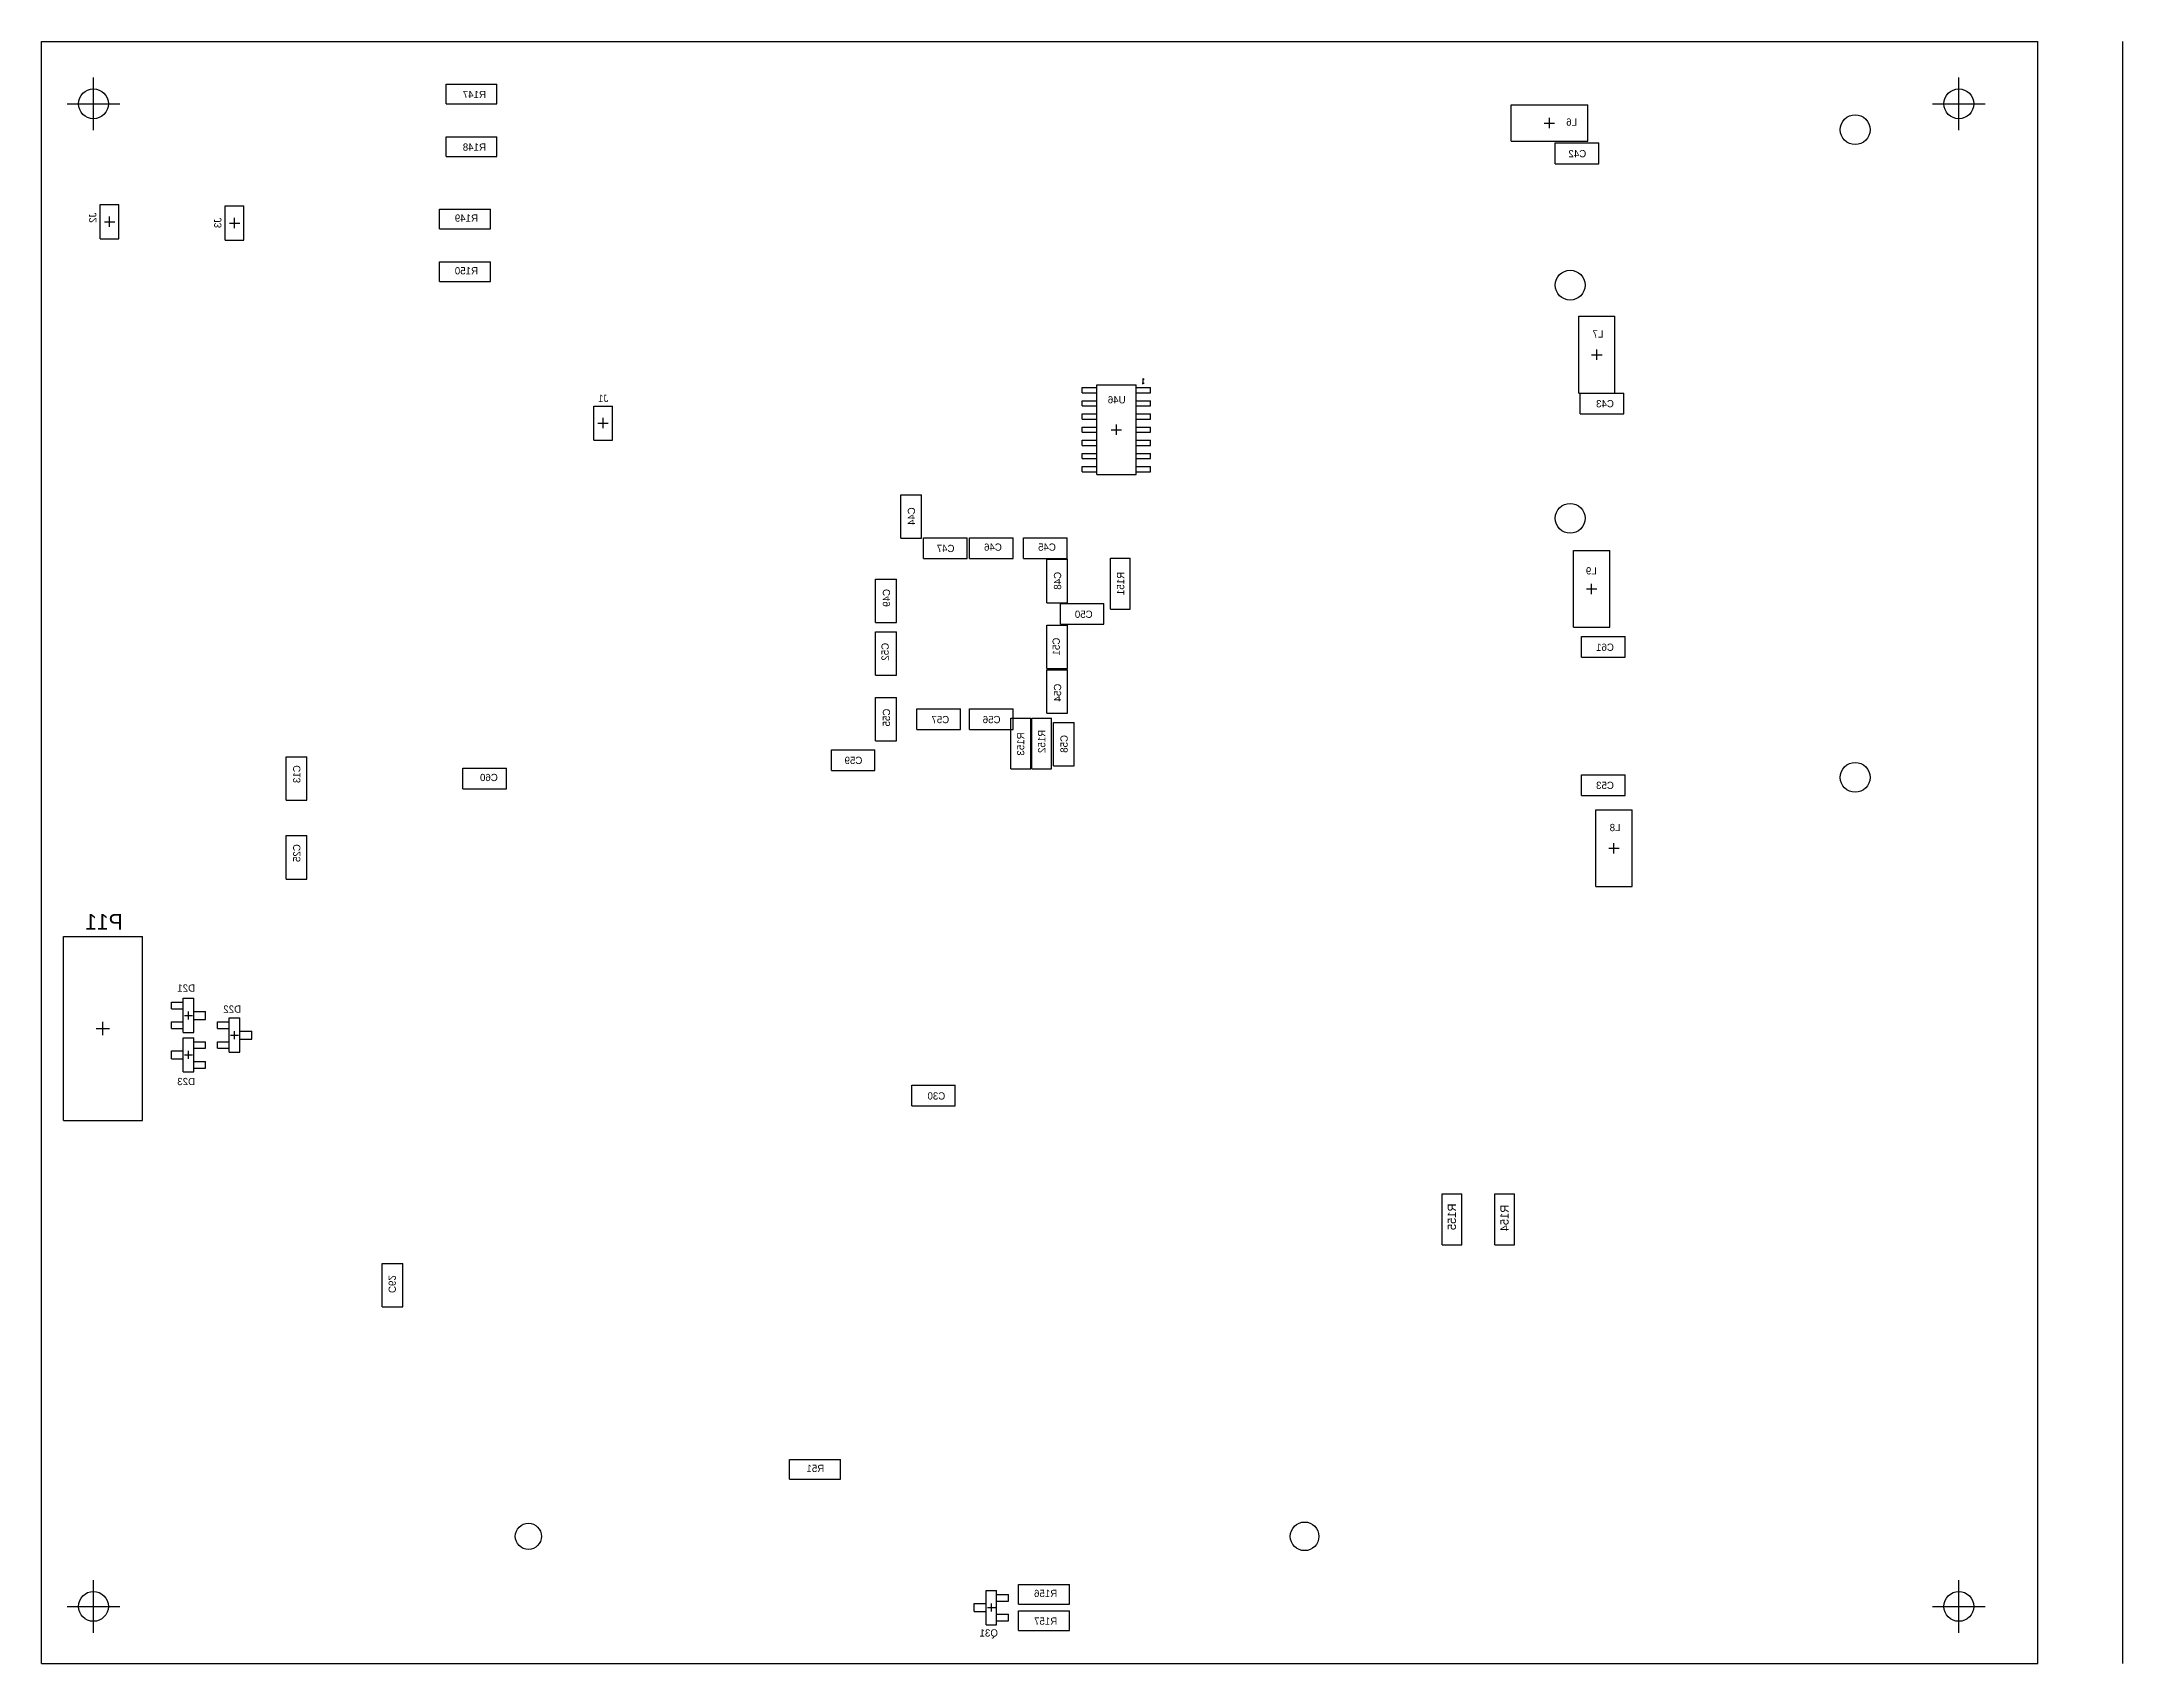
# Model space of a CAD drawing. Header units: millimetres. Extents: x 52 to 454, y 27 to 183.
# Drawn here: x 52.5 to 253.3, y 27 to 183.5 of the extents above; entities that cross this region are included whole.
import ezdxf

# ---------------------------------------------------------------- set-up
doc = ezdxf.new("R2010")
doc.units = ezdxf.units.MM
doc.layers.add('Mechanical15', color=255, linetype='Continuous')

msp = doc.modelspace()

# ---------------------------------------------------------------- linework, layer by layer
msp.add_line((253.28, 183.5), (253.28, 27))
at = {"layer": 'Mechanical15'}
for p, q in [((52.5, 183.5), (245.11, 183.5)), ((52.5, 27), (52.5, 183.5)), ((245.11, 27), (245.11, 183.5)), ((57.5, 174.96), (57.5, 180.04)), ((91.53, 177.48), (91.53, 179.39)), ((91.53, 179.39), (96.43, 179.39)), ((96.43, 177.48), (96.43, 179.39)), ((237.5, 174.96), (237.5, 180.04)), ((54.96, 177.5), (60.04, 177.5)), ((91.53, 177.48), (96.43, 177.48)), ((194.29, 177.39), (201.69, 177.39)), ((194.29, 173.89), (194.29, 177.39)), ((201.69, 173.89), (201.69, 177.39)), ((234.96, 177.5), (240.04, 177.5)), ((197.49, 175.64), (198.49, 175.64)), ((197.99, 175.14), (197.99, 176.14)), ((91.53, 172.4), (91.53, 174.31)), ((91.53, 174.31), (96.43, 174.31)), ((96.43, 172.4), (96.43, 174.31)), ((194.29, 173.89), (201.69, 173.89)), ((198.56, 171.72), (198.56, 173.72)), ((198.56, 173.72), (202.76, 173.72)), ((202.76, 171.72), (202.76, 173.72)), ((91.53, 172.4), (96.43, 172.4)), ((198.56, 171.72), (202.76, 171.72)), ((58.15, 167.77), (59.96, 167.77)), ((58.15, 164.47), (58.15, 167.77)), ((59.96, 164.47), (59.96, 167.77)), ((70.22, 167.64), (72.02, 167.64)), ((70.22, 164.34), (70.22, 167.64)), ((72.02, 164.34), (72.02, 167.64)), ((90.89, 167.32), (95.8, 167.32)), ((90.89, 165.42), (90.89, 167.32)), ((95.8, 165.42), (95.8, 167.32)), ((58.56, 166.12), (59.55, 166.12)), ((59.05, 165.62), (59.05, 166.62)), ((70.62, 165.99), (71.62, 165.99)), ((71.12, 165.49), (71.12, 166.49)), ((90.89, 165.42), (95.8, 165.42)), ((58.15, 164.47), (59.96, 164.47)), ((70.22, 164.34), (72.02, 164.34)), ((90.89, 162.24), (95.8, 162.24)), ((90.89, 160.34), (90.89, 162.24)), ((95.8, 160.34), (95.8, 162.24)), ((90.89, 160.34), (95.8, 160.34)), ((200.82, 149.59), (200.82, 156.99)), ((200.82, 156.99), (204.32, 156.99)), ((204.32, 149.59), (204.32, 156.99)), ((202.07, 153.29), (203.07, 153.29)), ((202.56, 152.79), (202.56, 153.79)), ((158.79, 150.5), (158.79, 150.99)), ((158.79, 150.99), (158.88, 150.91)), ((152.91, 149.61), (152.91, 150.11)), ((152.91, 150.11), (154.31, 150.11)), ((152.91, 149.61), (154.31, 149.61)), ((152.91, 148.84), (154.31, 148.84)), ((152.91, 148.34), (152.91, 148.84)), ((154.31, 150.37), (158.12, 150.37)), ((154.31, 141.73), (154.31, 150.37)), ((158.12, 141.73), (158.12, 150.37)), ((158.12, 150.11), (159.51, 150.11)), ((158.12, 149.61), (159.51, 149.61)), ((158.12, 148.84), (159.51, 148.84)), ((158.88, 150.5), (158.71, 150.5)), ((158.71, 150.5), (158.79, 150.5)), ((159.51, 149.61), (159.51, 150.11)), ((159.51, 148.34), (159.51, 148.84)), ((200.82, 149.59), (204.32, 149.59)), ((200.97, 149.59), (205.17, 149.59)), ((200.97, 147.59), (200.97, 149.59)), ((205.17, 147.59), (205.17, 149.59)), ((105.78, 148.33), (107.58, 148.33)), ((105.78, 145.04), (105.78, 148.33)), ((106.18, 146.69), (107.18, 146.69)), ((106.68, 146.19), (106.68, 147.18)), ((107.58, 145.04), (107.58, 148.33)), ((152.91, 148.34), (154.31, 148.34)), ((152.91, 147.57), (154.31, 147.57)), ((152.91, 147.07), (152.91, 147.57)), ((152.91, 147.07), (154.31, 147.07)), ((158.12, 148.34), (159.51, 148.34)), ((158.12, 147.57), (159.51, 147.57)), ((158.12, 147.07), (159.51, 147.07)), ((159.51, 147.07), (159.51, 147.57)), ((200.97, 147.59), (205.17, 147.59)), ((105.78, 145.04), (107.58, 145.04)), ((152.91, 145.8), (152.91, 146.3)), ((152.91, 146.3), (154.31, 146.3)), ((152.91, 145.8), (154.31, 145.8)), ((152.91, 144.53), (152.91, 145.03)), ((152.91, 145.03), (154.31, 145.03)), ((155.71, 146.05), (156.71, 146.05)), ((156.21, 145.55), (156.21, 146.55)), ((158.12, 146.3), (159.51, 146.3)), ((158.12, 145.8), (159.51, 145.8)), ((158.12, 145.03), (159.51, 145.03)), ((159.51, 145.8), (159.51, 146.3)), ((159.51, 144.53), (159.51, 145.03)), ((152.91, 144.53), (154.31, 144.53)), ((152.91, 143.26), (152.91, 143.76)), ((152.91, 143.76), (154.31, 143.76)), ((152.91, 143.26), (154.31, 143.26)), ((158.12, 144.53), (159.51, 144.53)), ((158.12, 143.76), (159.51, 143.76)), ((158.12, 143.26), (159.51, 143.26)), ((159.51, 143.26), (159.51, 143.76)), ((152.91, 142.49), (154.31, 142.49)), ((152.91, 141.99), (152.91, 142.49)), ((152.91, 141.99), (154.31, 141.99)), ((154.31, 141.73), (158.12, 141.73)), ((158.12, 142.49), (159.51, 142.49)), ((158.12, 141.99), (159.51, 141.99)), ((159.51, 141.99), (159.51, 142.49)), ((135.4, 139.77), (137.4, 139.77)), ((135.4, 135.57), (135.4, 139.77)), ((137.4, 135.57), (137.4, 139.77)), ((135.4, 135.57), (137.4, 135.57)), ((137.6, 133.62), (137.6, 135.62)), ((137.6, 135.62), (141.8, 135.62)), ((141.8, 133.62), (141.8, 135.62)), ((142.04, 135.62), (146.24, 135.62)), ((142.04, 133.62), (142.04, 135.62)), ((146.24, 133.62), (146.24, 135.62)), ((147.25, 133.62), (147.25, 135.62)), ((147.25, 135.62), (151.45, 135.62)), ((151.45, 133.62), (151.45, 135.62)), ((137.6, 133.62), (141.8, 133.62)), ((142.04, 133.62), (146.24, 133.62)), ((147.25, 133.62), (151.45, 133.62)), ((149.49, 129.35), (149.49, 133.55)), ((149.49, 133.55), (151.5, 133.55)), ((151.5, 129.35), (151.5, 133.55)), ((155.64, 133.64), (157.54, 133.64)), ((155.64, 128.74), (155.64, 133.64)), ((157.54, 128.74), (157.54, 133.64)), ((200.31, 126.98), (200.31, 134.38)), ((200.31, 134.38), (203.81, 134.38)), ((203.81, 126.98), (203.81, 134.38)), ((132.98, 127.44), (132.98, 131.64)), ((132.98, 131.64), (134.99, 131.64)), ((134.99, 127.44), (134.99, 131.64)), ((201.56, 130.68), (202.56, 130.68)), ((202.06, 130.18), (202.06, 131.18)), ((149.49, 129.35), (151.5, 129.35)), ((150.81, 129.27), (155.01, 129.27)), ((150.81, 127.27), (150.81, 129.27)), ((155.01, 127.27), (155.01, 129.27)), ((155.64, 128.74), (157.54, 128.74)), ((132.98, 127.44), (134.99, 127.44)), ((132.98, 126.56), (134.99, 126.56)), ((132.98, 122.36), (132.98, 126.56)), ((134.99, 122.36), (134.99, 126.56)), ((149.49, 127.19), (151.5, 127.19)), ((149.49, 122.99), (149.49, 127.19)), ((150.81, 127.27), (155.01, 127.27)), ((151.5, 122.99), (151.5, 127.19)), ((200.31, 126.98), (203.81, 126.98)), ((201.1, 126.1), (205.3, 126.1)), ((201.1, 124.09), (201.1, 126.1)), ((205.3, 124.09), (205.3, 126.1)), ((149.49, 122.99), (151.5, 122.99)), ((149.49, 122.88), (151.5, 122.88)), ((149.49, 118.68), (149.49, 122.88)), ((151.5, 118.68), (151.5, 122.88)), ((201.1, 124.09), (205.3, 124.09)), ((132.98, 122.36), (134.99, 122.36)), ((132.98, 120.21), (134.99, 120.21)), ((132.98, 116.01), (132.98, 120.21)), ((134.99, 116.01), (134.99, 120.21)), ((136.96, 119.11), (141.16, 119.11)), ((136.96, 117.11), (136.96, 119.11)), ((141.16, 117.11), (141.16, 119.11)), ((142.04, 117.11), (142.04, 119.11)), ((142.04, 119.11), (146.24, 119.11)), ((146.24, 117.11), (146.24, 119.11)), ((149.49, 118.68), (151.5, 118.68)), ((136.96, 117.11), (141.16, 117.11)), ((142.04, 117.11), (146.24, 117.11)), ((146.04, 118.22), (147.94, 118.22)), ((146.04, 113.32), (146.04, 118.22)), ((147.94, 113.32), (147.94, 118.22)), ((148.04, 113.32), (148.04, 118.22)), ((148.04, 118.22), (149.94, 118.22)), ((149.94, 113.32), (149.94, 118.22)), ((150.13, 113.6), (150.13, 117.8)), ((150.13, 117.8), (152.13, 117.8)), ((152.13, 113.6), (152.13, 117.8)), ((76.09, 114.49), (78.09, 114.49)), ((76.09, 110.29), (76.09, 114.49)), ((78.09, 110.29), (78.09, 114.49)), ((128.71, 115.17), (132.91, 115.17)), ((128.71, 113.17), (128.71, 115.17)), ((132.91, 113.17), (132.91, 115.17)), ((132.98, 116.01), (134.99, 116.01)), ((93.15, 113.4), (97.35, 113.4)), ((93.15, 111.39), (93.15, 113.4)), ((97.35, 111.39), (97.35, 113.4)), ((128.71, 113.17), (132.91, 113.17)), ((146.04, 113.32), (147.94, 113.32)), ((148.04, 113.32), (149.94, 113.32)), ((150.13, 113.6), (152.13, 113.6)), ((201.1, 110.76), (201.1, 112.76)), ((201.1, 112.76), (205.3, 112.76)), ((205.3, 110.76), (205.3, 112.76)), ((93.15, 111.39), (97.35, 111.39)), ((201.1, 110.76), (205.3, 110.76)), ((76.09, 110.29), (78.09, 110.29)), ((202.47, 101.96), (202.47, 109.36)), ((202.47, 109.36), (205.97, 109.36)), ((205.97, 101.96), (205.97, 109.36)), ((76.09, 102.68), (76.09, 106.88)), ((76.09, 106.88), (78.09, 106.88)), ((78.09, 102.68), (78.09, 106.88)), ((203.72, 105.66), (204.72, 105.66)), ((204.22, 105.16), (204.22, 106.16)), ((76.09, 102.68), (78.09, 102.68)), ((202.47, 101.96), (205.97, 101.96)), ((54.61, 79.38), (54.61, 97.16)), ((54.61, 97.16), (62.23, 97.16)), ((62.23, 79.38), (62.23, 97.16)), ((65.02, 90.17), (65.02, 90.8)), ((65.02, 90.8), (66.17, 90.8)), ((66.17, 87.88), (66.17, 91.19)), ((66.17, 91.19), (67.18, 91.19)), ((67.18, 87.88), (67.18, 91.19)), ((58.42, 87.63), (58.42, 88.9)), ((65.02, 90.17), (66.17, 90.17)), ((65.02, 88.27), (65.02, 88.9)), ((65.02, 88.9), (66.17, 88.9)), ((66.29, 89.53), (67.06, 89.53)), ((66.67, 89.15), (66.67, 89.92)), ((67.18, 89.92), (68.33, 89.92)), ((67.18, 89.15), (68.33, 89.15)), ((68.33, 89.15), (68.33, 89.92)), ((69.47, 88.27), (69.47, 88.9)), ((69.47, 88.9), (70.61, 88.9)), ((70.61, 85.98), (70.61, 89.28)), ((70.61, 89.28), (71.63, 89.28)), ((71.63, 85.98), (71.63, 89.28)), ((57.78, 88.27), (59.05, 88.27)), ((65.02, 88.27), (66.17, 88.27)), ((66.17, 87.88), (67.18, 87.88)), ((66.17, 84.07), (66.17, 87.38)), ((66.17, 87.38), (67.18, 87.38)), ((67.18, 84.07), (67.18, 87.38)), ((67.18, 86.99), (68.33, 86.99)), ((67.18, 86.36), (68.33, 86.36)), ((68.33, 86.36), (68.33, 86.99)), ((69.47, 88.27), (70.61, 88.27)), ((69.47, 86.36), (69.47, 86.99)), ((69.47, 86.99), (70.61, 86.99)), ((69.47, 86.36), (70.61, 86.36)), ((70.74, 87.63), (71.5, 87.63)), ((71.12, 87.25), (71.12, 88.01)), ((71.63, 88.01), (72.77, 88.01)), ((71.63, 87.25), (72.77, 87.25)), ((72.77, 87.25), (72.77, 88.01)), ((65.02, 85.34), (65.02, 86.11)), ((65.02, 86.11), (66.17, 86.11)), ((65.02, 85.34), (66.17, 85.34)), ((66.29, 85.72), (67.06, 85.72)), ((66.67, 85.34), (66.67, 86.11)), ((67.18, 85.09), (68.33, 85.09)), ((67.18, 84.45), (68.33, 84.45)), ((68.33, 84.45), (68.33, 85.09)), ((70.61, 85.98), (71.63, 85.98)), ((66.17, 84.07), (67.18, 84.07)), ((136.46, 80.79), (136.46, 82.79)), ((136.46, 82.79), (140.66, 82.79)), ((140.66, 80.79), (140.66, 82.79)), ((136.46, 80.79), (140.66, 80.79)), ((54.61, 79.38), (62.23, 79.38)), ((187.64, 67.4), (187.64, 72.3)), ((187.64, 72.3), (189.55, 72.3)), ((189.55, 67.4), (189.55, 72.3)), ((192.72, 72.3), (194.63, 72.3)), ((192.72, 67.4), (192.72, 72.3)), ((194.63, 67.4), (194.63, 72.3)), ((187.64, 67.4), (189.55, 67.4)), ((192.72, 67.4), (194.63, 67.4)), ((85.36, 61.4), (85.36, 65.6)), ((85.36, 65.6), (87.36, 65.6)), ((87.36, 61.4), (87.36, 65.6)), ((85.36, 61.4), (87.36, 61.4)), ((124.68, 44.77), (124.68, 46.67)), ((124.68, 46.67), (129.58, 46.67)), ((129.58, 44.77), (129.58, 46.67)), ((124.68, 44.77), (129.58, 44.77)), ((57.5, 29.96), (57.5, 35.04)), ((146.77, 34.61), (151.68, 34.61)), ((146.77, 32.7), (146.77, 34.61)), ((151.68, 32.7), (151.68, 34.61)), ((237.5, 29.96), (237.5, 35.04)), ((54.96, 32.5), (60.04, 32.5)), ((142.49, 32.77), (143.64, 32.77)), ((142.49, 32), (142.49, 32.77)), ((143.64, 34.04), (144.65, 34.04)), ((143.64, 30.73), (143.64, 34.04)), ((143.76, 32.38), (144.53, 32.38)), ((144.15, 32), (144.15, 32.77)), ((144.65, 30.73), (144.65, 34.04)), ((144.65, 33.66), (145.8, 33.66)), ((144.65, 33.02), (145.8, 33.02)), ((145.8, 33.02), (145.8, 33.66)), ((146.77, 32.7), (151.68, 32.7)), ((234.96, 32.5), (240.04, 32.5)), ((142.49, 32), (143.64, 32)), ((143.64, 30.73), (144.65, 30.73)), ((144.65, 31.75), (145.8, 31.75)), ((144.65, 31.11), (145.8, 31.11)), ((145.8, 31.11), (145.8, 31.75)), ((146.77, 32.07), (151.68, 32.07)), ((146.77, 30.16), (146.77, 32.07)), ((146.77, 30.16), (151.68, 30.16)), ((151.68, 30.16), (151.68, 32.07)), ((52.5, 27), (245.11, 27))]:
    msp.add_line(p, q, dxfattribs=at)
for centre, radius in [((57.5, 177.5), 1.44), ((237.5, 177.5), 1.44), ((227.5, 175), 1.44), ((200, 160), 1.44), ((200, 137.5), 1.44), ((227.5, 112.5), 1.44), ((99.47, 39.26), 1.26), ((174.37, 39.26), 1.38), ((57.5, 32.5), 1.44), ((237.5, 32.5), 1.44)]:
    msp.add_circle(centre, radius, dxfattribs=at)

# ---------------------------------------------------------------- texts
at = {"layer": 'Mechanical15', "text_generation_flag": 2}
for s, height, p in [('R147', 0.7, (95.38, 178.05)), ('L6', 0.7, (200.66, 175.39)), ('R148', 0.7, (95.38, 172.97)), ('C42', 0.7, (201.55, 172.34)), ('R149', 0.7, (94.61, 166.12)), ('R150', 0.7, (94.61, 161.04)), ('L7', 0.7, (203.2, 154.94)), ('J1', 0.7, (107.19, 148.72)), ('U46', 0.7, (157.1, 148.59)), ('C43', 0.7, (204.22, 148.21)), ('C47', 0.7, (140.59, 134.24)), ('C46', 0.7, (145.16, 134.37)), ('C45', 0.7, (150.37, 134.37)), ('L9', 0.7, (202.56, 132.08)), ('C50', 0.7, (153.92, 127.89)), ('C61', 0.7, (204.22, 124.71)), ('C57', 0.7, (140.08, 117.73)), ('C56', 0.7, (145.03, 117.73)), ('C59', 0.7, (131.7, 113.79)), ('C60', 0.7, (96.52, 112.14)), ('C53', 0.7, (204.22, 111.38)), ('L8', 0.7, (204.85, 107.31)), ('P11', 1.524, (60.33, 97.79)), ('D21', 0.7, (67.31, 91.82)), ('D22', 0.7, (71.75, 89.79)), ('D23', 0.7, (67.31, 82.8)), ('C30', 0.7, (139.7, 81.41)), ('R51', 0.7, (128.02, 45.47)), ('R156', 0.7, (150.5, 33.4)), ('Q31', 0.7, (144.78, 29.59)), ('R157', 0.7, (150.5, 30.73))]:
    msp.add_text(s, height=height, dxfattribs=at).set_placement(p)
for s, height, rotation, p in [('J2', 0.7, 90, (57.78, 167)), ('J3', 0.7, 90, (69.85, 166.5)), ('C44', 0.7, 90, (136.78, 138.56)), ('C49', 0.7, 90, (134.37, 130.68)), ('C48', 0.7, 90, (150.88, 132.33)), ('R151', 0.7, 90, (156.97, 132.33)), ('C52', 0.7, 90, (134.24, 125.48)), ('C51', 0.7, 90, (150.75, 125.98)), ('C54', 0.7, 90, (150.88, 121.54)), ('C55', 0.7, 90, (134.37, 119.13)), ('R153', 0.7, 90, (147.32, 116.84)), ('R152', 0.7, 90, (149.35, 117.09)), ('C58', 0.7, 90, (151.51, 116.59)), ('C13', 0.7, 90, (77.47, 113.67)), ('C25', 0.7, 90, (77.47, 106.05)), ('R155', 0.8, 90, (188.98, 71.37)), ('R154', 0.8, 90, (194.06, 71.25)), ('C62', 0.7, 270, (85.98, 62.74))]:
    msp.add_text(s, height=height, rotation=rotation, dxfattribs=at).set_placement(p)

doc.saveas('drawing.dxf')
